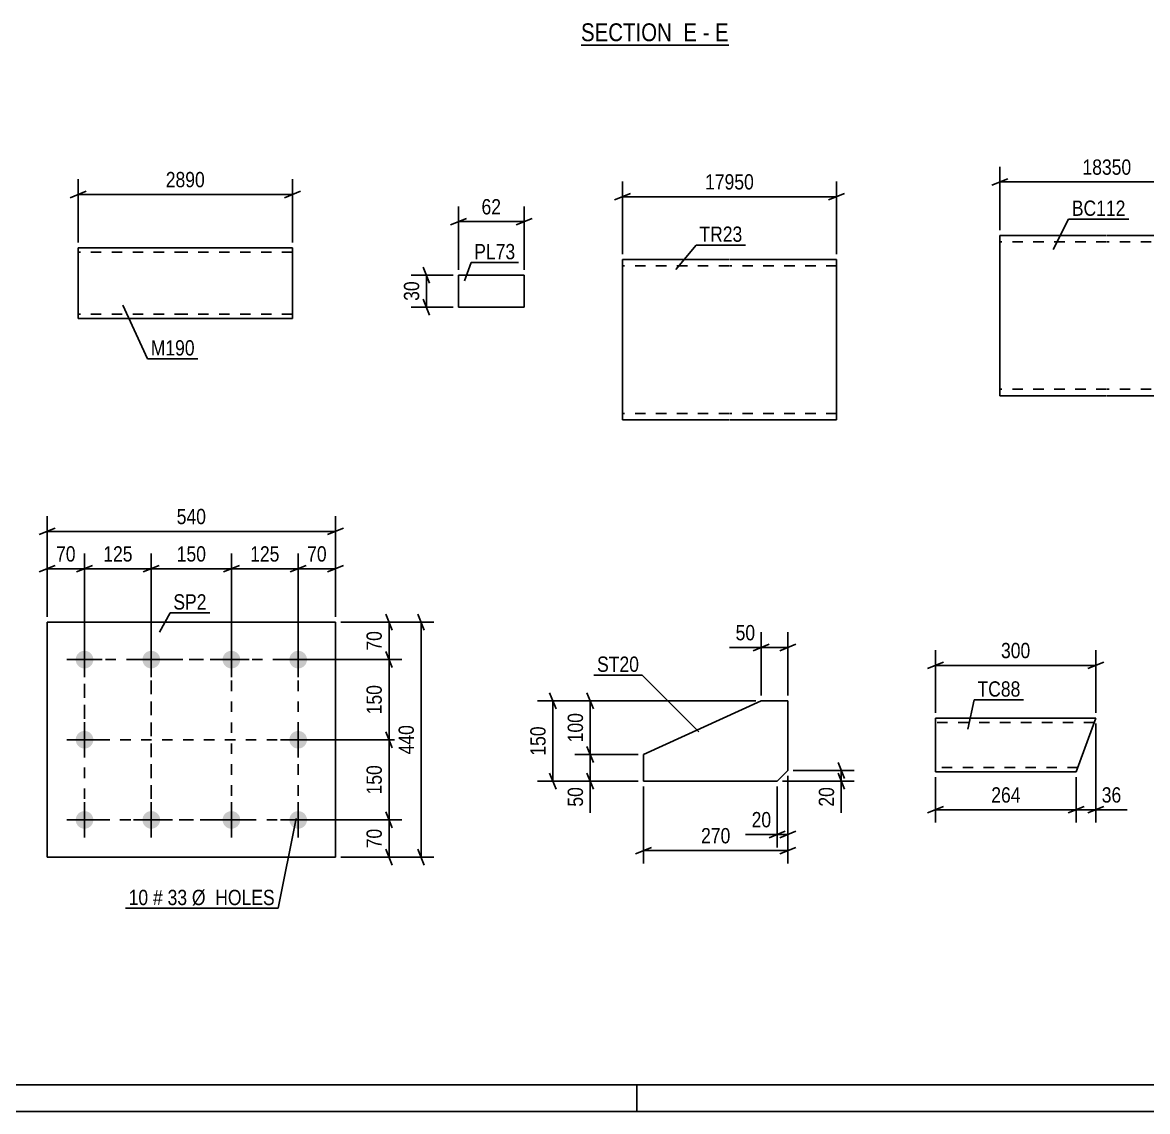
# Model space of a CAD drawing. Header units: millimetres. Extents: x 0 to 1189, y 0 to 841.
# Drawn here: x 234 to 444.6, y 0 to 203.8 of the extents above; entities that cross this region are included whole.
import ezdxf

# ---------------------------------------------------------------- set-up
doc = ezdxf.new("R2010")
doc.units = ezdxf.units.MM
doc.linetypes.add('DXK_LINE_DOT2', pattern=[3.9198, 1.9599, -1.9599])
doc.styles.add('Arial Narrow', font='ARIALN.TTF', dxfattribs={"height": 0.2})

# ---------------------------------------------------------------- blocks, each defined once
blk = doc.blocks.new('Unknown-405118385-1163')
at = {"color": 5, "linetype": 'Continuous'}
for p, q in [((5, 5), (1184, 5)), ((349, 0), (349, 5)), ((0, 0), (1189, 0))]:
    blk.add_line(p, q, dxfattribs=at)
blk = doc.blocks.new('Unknown-405118385-21 - 5366')
at = {"color": 6, "linetype": 'Continuous'}
blk.add_line((338.55, 199.58), (366.2, 199.58), dxfattribs=at)
at = {"color": 0, "linetype": 'Continuous'}
blk.add_wipeout([(356.66, 200.33), (356.66, 203.83), (338.55, 203.83), (338.55, 200.33)], dxfattribs=at)
at = {"color": 7, "linetype": 'Continuous', "style": 'Arial Narrow'}
blk.add_text('SECTION ', height=3.34, dxfattribs=at).set_placement((338.55, 200.33))
at = {"color": 0, "linetype": 'Continuous'}
blk.add_wipeout([(360.27, 200.33), (360.27, 203.83), (357.71, 203.83), (357.71, 200.33)], dxfattribs=at)
at = {"color": 7, "linetype": 'Continuous', "style": 'Arial Narrow'}
blk.add_text('E', height=3.34, dxfattribs=at).set_placement((357.71, 200.33))
at = {"color": 0, "linetype": 'Continuous'}
blk.add_wipeout([(362.59, 200.33), (362.59, 203.83), (361.32, 203.83), (361.32, 200.33)], dxfattribs=at)
at = {"color": 7, "linetype": 'Continuous', "style": 'Arial Narrow'}
blk.add_text('-', height=3.34, dxfattribs=at).set_placement((361.32, 200.33))
at = {"color": 0, "linetype": 'Continuous'}
blk.add_wipeout([(366.2, 200.33), (366.2, 203.83), (363.64, 203.83), (363.64, 200.33)], dxfattribs=at)
at = {"color": 7, "linetype": 'Continuous', "style": 'Arial Narrow'}
blk.add_text('E', height=3.34, dxfattribs=at).set_placement((363.64, 200.33))
blk = doc.blocks.new('Part-405118385-40169 - 40168')
at = {"color": 2, "linetype": 'Continuous'}
for p, q in [((404.91, 72), (404.91, 73.6)), ((434.91, 73.6), (404.91, 73.6)), ((404.91, 65.2), (404.91, 72)), ((431.27, 63.6), (434.91, 73.6)), ((404.91, 63.6), (404.91, 65.2)), ((431.27, 63.6), (404.91, 63.6))]:
    blk.add_line(p, q, dxfattribs=at)
at = {"color": 7, "linetype": 'DXK_LINE_DOT2'}
for p, q in [((404.91, 73.6), (404.91, 73.13)), ((434.62, 72.8), (404.91, 72.8)), ((404.91, 65.2), (404.91, 63.72)), ((431.56, 64.4), (404.91, 64.4))]:
    blk.add_line(p, q, dxfattribs=at)
blk = doc.blocks.new('Part-405118385-37431 - 37430')
at = {"color": 2, "linetype": 'Continuous'}
for p, q in [((264.43, 161.64), (244.43, 161.64)), ((244.43, 150.04), (244.43, 161.64)), ((284.53, 161.64), (264.53, 161.64)), ((284.53, 161.64), (284.53, 148.44)), ((244.43, 150.04), (244.43, 148.44)), ((264.43, 148.44), (244.43, 148.44)), ((284.53, 148.44), (264.53, 148.44))]:
    blk.add_line(p, q, dxfattribs=at)
at = {"color": 7, "linetype": 'DXK_LINE_DOT2'}
for p, q in [((264.43, 160.84), (244.43, 160.84)), ((284.53, 160.84), (264.53, 160.84)), ((244.43, 148.56), (244.43, 150.04)), ((244.43, 149.24), (244.43, 149.3)), ((264.43, 149.24), (244.43, 149.24)), ((284.53, 149.24), (264.53, 149.24)), ((284.53, 149.24), (284.53, 149.3))]:
    blk.add_line(p, q, dxfattribs=at)
blk = doc.blocks.new('Part-405118385-37452 - 37451')
at = {"color": 2, "linetype": 'Continuous'}
for p, q in [((238.61, 47.58), (238.61, 91.58)), ((238.61, 91.58), (292.61, 91.58)), ((292.61, 91.58), (292.61, 47.58)), ((292.61, 47.58), (238.61, 47.58))]:
    blk.add_line(p, q, dxfattribs=at)
blk = doc.blocks.new('Bolt-405118385-37453 - 37451')
at = {"linetype": 'Continuous'}
for points in [[(245.61, 86.23, -1), (245.61, 82.93, -1)], [(258.11, 86.23, -1), (258.11, 82.93, -1)], [(273.11, 86.23, -1), (273.11, 82.93, -1)], [(285.61, 86.23, -1), (285.61, 82.93, -1)], [(245.61, 71.23, -1), (245.61, 67.93, -1)], [(285.61, 71.23, -1), (285.61, 67.93, -1)], [(245.61, 56.23, -1), (245.61, 52.93, -1)], [(258.11, 56.23, -1), (258.11, 52.93, -1)], [(273.11, 56.23, -1), (273.11, 52.93, -1)], [(285.61, 56.23, -1), (285.61, 52.93, -1)]]:
    blk.add_hatch(color=1, dxfattribs=at).paths.add_polyline_path(points)
at = {"color": 1, "linetype": 'Continuous'}
for p, q in [((245.61, 87.88), (245.61, 81.28)), ((258.11, 87.88), (258.11, 81.28)), ((273.11, 87.88), (273.11, 81.28)), ((285.61, 87.88), (285.61, 81.28)), ((242.31, 84.58), (248.91, 84.58)), ((254.81, 84.58), (261.41, 84.58)), ((269.81, 84.58), (276.41, 84.58)), ((282.31, 84.58), (288.91, 84.58)), ((245.61, 72.88), (245.61, 66.28)), ((285.61, 72.88), (285.61, 66.28)), ((242.31, 69.58), (248.91, 69.58)), ((282.31, 69.58), (288.91, 69.58)), ((245.61, 57.88), (245.61, 51.28)), ((258.11, 57.88), (258.11, 51.28)), ((273.11, 57.88), (273.11, 51.28)), ((285.61, 57.88), (285.61, 51.28)), ((242.31, 54.58), (248.91, 54.58)), ((254.81, 54.58), (261.41, 54.58)), ((269.81, 54.58), (276.41, 54.58)), ((282.31, 54.58), (288.91, 54.58))]:
    blk.add_line(p, q, dxfattribs=at)
blk = doc.blocks.new('Part-405118385-37571 - 37570')
at = {"color": 2, "linetype": 'Continuous'}
for p, q in [((372.27, 76.84), (350.27, 66.84)), ((377.27, 76.84), (372.27, 76.84)), ((377.27, 63.84), (377.27, 76.84)), ((350.27, 66.84), (350.27, 61.84)), ((375.27, 61.84), (377.27, 63.84)), ((350.27, 61.84), (375.27, 61.84))]:
    blk.add_line(p, q, dxfattribs=at)
blk = doc.blocks.new('Part-405118385-37583 - 37582')
at = {"color": 2, "linetype": 'Continuous'}
for p, q in [((315.6, 150.56), (315.6, 156.56)), ((315.6, 156.56), (327.91, 156.56)), ((327.91, 156.56), (327.91, 150.56)), ((327.91, 150.56), (315.6, 150.56))]:
    blk.add_line(p, q, dxfattribs=at)
blk = doc.blocks.new('Part-405118385-37625 - 37624')
at = {"color": 2, "linetype": 'Continuous'}
for p, q in [((436.94, 163.98), (416.94, 163.98)), ((416.94, 136.38), (416.94, 163.98)), ((457.04, 163.98), (437.04, 163.98)), ((457.04, 163.98), (457.04, 133.98)), ((416.94, 136.38), (416.94, 133.98)), ((436.94, 133.98), (416.94, 133.98)), ((457.04, 133.98), (437.04, 133.98))]:
    blk.add_line(p, q, dxfattribs=at)
at = {"color": 7, "linetype": 'DXK_LINE_DOT2'}
for p, q in [((436.94, 162.78), (416.94, 162.78)), ((457.04, 162.78), (437.04, 162.78)), ((416.94, 134.16), (416.94, 136.38)), ((416.94, 135.18), (416.94, 135.27)), ((436.94, 135.18), (416.94, 135.18)), ((457.04, 135.18), (437.04, 135.18)), ((457.04, 135.18), (457.04, 135.27))]:
    blk.add_line(p, q, dxfattribs=at)
blk = doc.blocks.new('Part-405118385-37634 - 37633')
at = {"color": 2, "linetype": 'Continuous'}
for p, q in [((366.3, 159.47), (346.3, 159.47)), ((346.3, 131.87), (346.3, 159.47)), ((386.4, 159.47), (366.4, 159.47)), ((386.4, 159.47), (386.4, 129.47)), ((346.3, 131.87), (346.3, 129.47)), ((366.3, 129.47), (346.3, 129.47)), ((386.4, 129.47), (366.4, 129.47))]:
    blk.add_line(p, q, dxfattribs=at)
at = {"color": 7, "linetype": 'DXK_LINE_DOT2'}
for p, q in [((366.3, 158.27), (346.3, 158.27)), ((386.4, 158.27), (366.4, 158.27)), ((346.3, 129.66), (346.3, 131.87)), ((346.3, 130.67), (346.3, 130.76)), ((366.3, 130.67), (346.3, 130.67)), ((386.4, 130.67), (366.4, 130.67)), ((386.4, 130.67), (386.4, 130.76))]:
    blk.add_line(p, q, dxfattribs=at)
blk = doc.blocks.new('Rectangle-405118385-40089 - 37451')
at = {"color": 1, "linetype": 'DXK_LINE_DOT2'}
blk.add_lwpolyline([(245.61, 84.58), (285.61, 84.58), (285.61, 54.58), (245.61, 54.58), (245.61, 84.58)], close=True, dxfattribs=at)
blk = doc.blocks.new('Rectangle-405118385-40099 - 37451')
at = {"color": 1, "linetype": 'DXK_LINE_DOT2'}
blk.add_lwpolyline([(245.61, 84.58), (258.11, 84.58), (258.11, 54.58), (245.61, 54.58), (245.61, 84.58)], close=True, dxfattribs=at)
blk = doc.blocks.new('Rectangle-405118385-40109 - 37451')
at = {"color": 1, "linetype": 'DXK_LINE_DOT2'}
blk.add_lwpolyline([(258.11, 84.58), (273.11, 84.58), (273.11, 54.58), (258.11, 54.58), (258.11, 84.58)], close=True, dxfattribs=at)
blk = doc.blocks.new('Rectangle-405118385-40119 - 37451')
at = {"color": 1, "linetype": 'DXK_LINE_DOT2'}
blk.add_lwpolyline([(245.61, 84.58), (285.61, 84.58), (285.61, 69.58), (245.61, 69.58), (245.61, 84.58)], close=True, dxfattribs=at)
blk = doc.blocks.new('StraightDimension-405118385-40240 - 40168')
at = {"color": 7, "linetype": 'Continuous'}
for p, q in [((404.91, 74.6), (404.91, 86.35)), ((434.91, 74.6), (434.91, 86.35)), ((406.41, 84.1), (403.41, 82.9)), ((404.91, 83.5), (434.91, 83.5)), ((433.41, 82.9), (436.41, 84.1))]:
    blk.add_line(p, q, dxfattribs=at)
at = {"color": 0}
blk.add_wipeout([(423.25, 84.25), (423.25, 88.45), (416.57, 88.45), (416.57, 84.25)], dxfattribs=at)
at = {"color": 3, "style": 'Arial Narrow'}
blk.add_text('300', height=2.863, dxfattribs=at).set_placement((417.17, 84.85))
blk = doc.blocks.new('StraightDimension-405118385-40251 - 40168')
at = {"color": 7, "linetype": 'Continuous'}
for p, q in [((434.91, 72.6), (434.91, 54.07)), ((431.27, 62.6), (431.27, 54.07)), ((429.77, 55.87), (432.77, 57.07)), ((436.41, 57.07), (433.41, 55.87)), ((431.27, 56.47), (434.91, 56.47))]:
    blk.add_line(p, q, dxfattribs=at)
at = {"color": 0}
blk.add_wipeout([(440.29, 57.22), (440.29, 61.42), (435.43, 61.42), (435.43, 57.22)], dxfattribs=at)
at = {"color": 7, "linetype": 'Continuous'}
blk.add_line((434.91, 56.47), (440.81, 56.47), dxfattribs=at)
blk.add_line((434.91, 56.47), (440.81, 56.47), dxfattribs=at)
at = {"color": 3, "style": 'Arial Narrow'}
blk.add_text('36', height=2.863, dxfattribs=at).set_placement((436.03, 57.82))
blk = doc.blocks.new('StraightDimension-405118385-40252 - 40168')
at = {"color": 7, "linetype": 'Continuous'}
for p, q in [((404.91, 62.6), (404.91, 54.07)), ((431.27, 62.6), (431.27, 54.07)), ((406.41, 57.07), (403.41, 55.87)), ((429.77, 55.87), (432.77, 57.07)), ((404.91, 56.47), (431.27, 56.47))]:
    blk.add_line(p, q, dxfattribs=at)
at = {"color": 0}
blk.add_wipeout([(421.43, 57.22), (421.43, 61.42), (414.75, 61.42), (414.75, 57.22)], dxfattribs=at)
at = {"color": 3, "style": 'Arial Narrow'}
blk.add_text('264', height=2.863, dxfattribs=at).set_placement((415.35, 57.82))
blk = doc.blocks.new('StraightDimension-405118385-37781 - 37430')
at = {"color": 7, "linetype": 'Continuous'}
for p, q in [((244.43, 162.64), (244.43, 174.49)), ((284.53, 162.64), (284.53, 174.49)), ((245.93, 172.24), (242.93, 171.04)), ((244.43, 171.64), (284.53, 171.64)), ((283.03, 171.04), (286.03, 172.24))]:
    blk.add_line(p, q, dxfattribs=at)
at = {"color": 0}
blk.add_wipeout([(268.74, 172.39), (268.74, 176.59), (260.22, 176.59), (260.22, 172.39)], dxfattribs=at)
at = {"color": 3, "style": 'Arial Narrow'}
blk.add_text('2890', height=2.863, dxfattribs=at).set_placement((260.82, 172.99))
blk = doc.blocks.new('StraightDimension-405118385-37825 - 37451')
at = {"color": 7, "linetype": 'Continuous'}
for p, q in [((238.61, 92.58), (238.61, 111.43)), ((292.61, 92.58), (292.61, 111.43)), ((240.11, 109.18), (237.11, 107.98)), ((238.61, 108.58), (292.61, 108.58)), ((291.11, 107.98), (294.11, 109.18))]:
    blk.add_line(p, q, dxfattribs=at)
at = {"color": 0}
blk.add_wipeout([(268.95, 109.33), (268.95, 113.53), (262.27, 113.53), (262.27, 109.33)], dxfattribs=at)
at = {"color": 3, "style": 'Arial Narrow'}
blk.add_text('540', height=2.863, dxfattribs=at).set_placement((262.87, 109.93))
blk = doc.blocks.new('StraightDimension-405118385-37785 - 37451')
at = {"color": 7, "linetype": 'Continuous'}
for p, q in [((302.01, 93.08), (303.21, 90.08)), ((293.61, 91.58), (305.01, 91.58)), ((302.61, 84.58), (302.61, 91.58)), ((286.61, 84.58), (305.01, 84.58)), ((303.21, 83.08), (302.01, 86.08))]:
    blk.add_line(p, q, dxfattribs=at)
at = {"color": 0}
blk.add_wipeout([(301.86, 90.51), (297.66, 90.51), (297.66, 85.66), (301.86, 85.66)], dxfattribs=at)
at = {"color": 3, "style": 'Arial Narrow'}
blk.add_text('70', height=2.863, rotation=90.0002, dxfattribs=at).set_placement((301.26, 86.26))
blk = doc.blocks.new('StraightDimension-405118385-37786 - 37451')
at = {"color": 7, "linetype": 'Continuous'}
for p, q in [((286.61, 84.58), (305.01, 84.58)), ((303.21, 83.08), (302.01, 86.08)), ((302.61, 69.58), (302.61, 84.58)), ((286.61, 69.58), (305.01, 69.58)), ((302.01, 71.08), (303.21, 68.08))]:
    blk.add_line(p, q, dxfattribs=at)
at = {"color": 0}
blk.add_wipeout([(301.86, 80.43), (297.66, 80.43), (297.66, 73.74), (301.86, 73.74)], dxfattribs=at)
at = {"color": 3, "style": 'Arial Narrow'}
blk.add_text('150', height=2.863, rotation=90.0002, dxfattribs=at).set_placement((301.26, 74.34))
blk = doc.blocks.new('StraightDimension-405118385-37787 - 37451')
at = {"color": 7, "linetype": 'Continuous'}
for p, q in [((286.61, 69.58), (305.01, 69.58)), ((303.21, 68.08), (302.01, 71.08)), ((302.61, 54.58), (302.61, 69.58)), ((302.01, 56.08), (303.21, 53.08)), ((286.61, 54.58), (305.01, 54.58))]:
    blk.add_line(p, q, dxfattribs=at)
at = {"color": 0}
blk.add_wipeout([(301.86, 65.43), (297.66, 65.43), (297.66, 58.74), (301.86, 58.74)], dxfattribs=at)
at = {"color": 3, "style": 'Arial Narrow'}
blk.add_text('150', height=2.863, rotation=90.0002, dxfattribs=at).set_placement((301.26, 59.34))
blk = doc.blocks.new('StraightDimension-405118385-37788 - 37451')
at = {"color": 7, "linetype": 'Continuous'}
for p, q in [((302.01, 56.08), (303.21, 53.08)), ((286.61, 54.58), (305.01, 54.58)), ((302.61, 47.58), (302.61, 54.58)), ((303.21, 46.08), (302.01, 49.08)), ((293.61, 47.58), (305.01, 47.58))]:
    blk.add_line(p, q, dxfattribs=at)
at = {"color": 0}
blk.add_wipeout([(301.86, 53.51), (297.66, 53.51), (297.66, 48.66), (301.86, 48.66)], dxfattribs=at)
at = {"color": 3, "style": 'Arial Narrow'}
blk.add_text('70', height=2.863, rotation=90.0002, dxfattribs=at).set_placement((301.26, 49.26))
blk = doc.blocks.new('StraightDimension-405118385-37801 - 37451')
at = {"color": 7, "linetype": 'Continuous'}
for p, q in [((309.21, 90.08), (308.01, 93.08)), ((293.61, 91.58), (311.01, 91.58)), ((308.61, 47.58), (308.61, 91.58)), ((308.01, 49.08), (309.21, 46.08)), ((293.61, 47.58), (311.01, 47.58))]:
    blk.add_line(p, q, dxfattribs=at)
at = {"color": 0}
blk.add_wipeout([(307.86, 72.93), (303.66, 72.93), (303.66, 66.24), (307.86, 66.24)], dxfattribs=at)
at = {"color": 3, "style": 'Arial Narrow'}
blk.add_text('440', height=2.863, rotation=90.0002, dxfattribs=at).set_placement((307.26, 66.84))
blk = doc.blocks.new('StraightDimension-405118385-37805 - 37451')
at = {"color": 7, "linetype": 'Continuous'}
for p, q in [((285.61, 85.58), (285.61, 104.43)), ((292.61, 92.58), (292.61, 104.43)), ((284.11, 100.98), (287.11, 102.18)), ((285.61, 101.58), (292.61, 101.58)), ((294.11, 102.18), (291.11, 100.98))]:
    blk.add_line(p, q, dxfattribs=at)
at = {"color": 0}
blk.add_wipeout([(291.54, 102.33), (291.54, 106.53), (286.68, 106.53), (286.68, 102.33)], dxfattribs=at)
at = {"color": 3, "style": 'Arial Narrow'}
blk.add_text('70', height=2.863, dxfattribs=at).set_placement((287.28, 102.93))
blk = doc.blocks.new('StraightDimension-405118385-37806 - 37451')
at = {"color": 7, "linetype": 'Continuous'}
for p, q in [((273.11, 85.58), (273.11, 104.43)), ((285.61, 85.58), (285.61, 104.43)), ((271.61, 100.98), (274.61, 102.18)), ((273.11, 101.58), (285.61, 101.58)), ((287.11, 102.18), (284.11, 100.98))]:
    blk.add_line(p, q, dxfattribs=at)
at = {"color": 0}
blk.add_wipeout([(282.7, 102.33), (282.7, 106.53), (276.02, 106.53), (276.02, 102.33)], dxfattribs=at)
at = {"color": 3, "style": 'Arial Narrow'}
blk.add_text('125', height=2.863, dxfattribs=at).set_placement((276.62, 102.93))
blk = doc.blocks.new('StraightDimension-405118385-37807 - 37451')
at = {"color": 7, "linetype": 'Continuous'}
for p, q in [((258.11, 85.58), (258.11, 104.43)), ((273.11, 85.58), (273.11, 104.43)), ((259.61, 102.18), (256.61, 100.98)), ((258.11, 101.58), (273.11, 101.58)), ((271.61, 100.98), (274.61, 102.18))]:
    blk.add_line(p, q, dxfattribs=at)
at = {"color": 0}
blk.add_wipeout([(268.95, 102.33), (268.95, 106.53), (262.27, 106.53), (262.27, 102.33)], dxfattribs=at)
at = {"color": 3, "style": 'Arial Narrow'}
blk.add_text('150', height=2.863, dxfattribs=at).set_placement((262.87, 102.93))
blk = doc.blocks.new('StraightDimension-405118385-37808 - 37451')
at = {"color": 7, "linetype": 'Continuous'}
for p, q in [((245.61, 85.58), (245.61, 104.43)), ((258.11, 85.58), (258.11, 104.43)), ((244.11, 100.98), (247.11, 102.18)), ((245.61, 101.58), (258.11, 101.58)), ((259.61, 102.18), (256.61, 100.98))]:
    blk.add_line(p, q, dxfattribs=at)
at = {"color": 0}
blk.add_wipeout([(255.2, 102.33), (255.2, 106.53), (248.52, 106.53), (248.52, 102.33)], dxfattribs=at)
at = {"color": 3, "style": 'Arial Narrow'}
blk.add_text('125', height=2.863, dxfattribs=at).set_placement((249.12, 102.93))
blk = doc.blocks.new('StraightDimension-405118385-37809 - 37451')
at = {"color": 7, "linetype": 'Continuous'}
for p, q in [((238.61, 92.58), (238.61, 104.43)), ((245.61, 85.58), (245.61, 104.43)), ((237.11, 100.98), (240.11, 102.18)), ((238.61, 101.58), (245.61, 101.58)), ((247.11, 102.18), (244.11, 100.98))]:
    blk.add_line(p, q, dxfattribs=at)
at = {"color": 0}
blk.add_wipeout([(244.54, 102.33), (244.54, 106.53), (239.68, 106.53), (239.68, 102.33)], dxfattribs=at)
at = {"color": 3, "style": 'Arial Narrow'}
blk.add_text('70', height=2.863, dxfattribs=at).set_placement((240.28, 102.93))
blk = doc.blocks.new('StraightDimension-405118385-38016 - 37570')
at = {"color": 7, "linetype": 'Continuous'}
for p, q in [((339.67, 68.34), (340.87, 65.34)), ((349.27, 66.84), (337.42, 66.84)), ((340.27, 61.84), (340.27, 66.84)), ((340.87, 60.34), (339.67, 63.34)), ((349.27, 61.84), (337.42, 61.84))]:
    blk.add_line(p, q, dxfattribs=at)
at = {"color": 0}
blk.add_wipeout([(339.52, 61.31), (335.32, 61.31), (335.32, 56.46), (339.52, 56.46)], dxfattribs=at)
at = {"color": 7, "linetype": 'Continuous'}
blk.add_line((340.27, 61.84), (340.27, 55.93), dxfattribs=at)
blk.add_line((340.27, 61.84), (340.27, 55.93), dxfattribs=at)
at = {"color": 3, "style": 'Arial Narrow'}
blk.add_text('50', height=2.863, rotation=90.0002, dxfattribs=at).set_placement((338.92, 57.06))
blk = doc.blocks.new('StraightDimension-405118385-38011 - 37570')
at = {"color": 7, "linetype": 'Continuous'}
for p, q in [((386.67, 65.34), (387.87, 62.34)), ((378.27, 63.84), (389.67, 63.84)), ((387.87, 60.34), (386.67, 63.34)), ((387.27, 61.84), (387.27, 63.84)), ((376.27, 61.84), (389.67, 61.84))]:
    blk.add_line(p, q, dxfattribs=at)
at = {"color": 0}
blk.add_wipeout([(386.52, 61.31), (382.32, 61.31), (382.32, 56.46), (386.52, 56.46)], dxfattribs=at)
at = {"color": 7, "linetype": 'Continuous'}
blk.add_line((387.27, 61.84), (387.27, 55.93), dxfattribs=at)
blk.add_line((387.27, 61.84), (387.27, 55.93), dxfattribs=at)
at = {"color": 3, "style": 'Arial Narrow'}
blk.add_text('20', height=2.863, rotation=90.0002, dxfattribs=at).set_placement((385.92, 57.06))
blk = doc.blocks.new('StraightDimension-405118385-38003 - 37570')
at = {"color": 7, "linetype": 'Continuous'}
for p, q in [((377.27, 62.84), (377.27, 49.44)), ((375.27, 60.84), (375.27, 49.44)), ((373.77, 51.24), (376.77, 52.44)), ((375.27, 51.84), (377.27, 51.84)), ((378.77, 52.44), (375.77, 51.24))]:
    blk.add_line(p, q, dxfattribs=at)
at = {"color": 0}
blk.add_wipeout([(374.74, 52.59), (374.74, 56.79), (369.89, 56.79), (369.89, 52.59)], dxfattribs=at)
at = {"color": 7, "linetype": 'Continuous'}
blk.add_line((375.27, 51.84), (369.36, 51.84), dxfattribs=at)
blk.add_line((375.27, 51.84), (369.36, 51.84), dxfattribs=at)
at = {"color": 3, "style": 'Arial Narrow'}
blk.add_text('20', height=2.863, dxfattribs=at).set_placement((370.49, 53.19))
blk = doc.blocks.new('StraightDimension-405118385-38015 - 37570')
at = {"color": 7, "linetype": 'Continuous'}
for p, q in [((339.67, 78.34), (340.87, 75.34)), ((371.27, 76.84), (337.42, 76.84)), ((340.27, 66.84), (340.27, 76.84)), ((340.87, 65.34), (339.67, 68.34)), ((349.27, 66.84), (337.42, 66.84))]:
    blk.add_line(p, q, dxfattribs=at)
at = {"color": 0}
blk.add_wipeout([(339.52, 75.18), (335.32, 75.18), (335.32, 68.5), (339.52, 68.5)], dxfattribs=at)
at = {"color": 3, "style": 'Arial Narrow'}
blk.add_text('100', height=2.863, rotation=90.0002, dxfattribs=at).set_placement((338.92, 69.1))
blk = doc.blocks.new('StraightDimension-405118385-38007 - 37570')
at = {"color": 7, "linetype": 'Continuous'}
for p, q in [((372.27, 77.84), (372.27, 89.69)), ((377.27, 77.84), (377.27, 89.69)), ((370.77, 86.24), (373.77, 87.44)), ((372.27, 86.84), (377.27, 86.84)), ((378.77, 87.44), (375.77, 86.24))]:
    blk.add_line(p, q, dxfattribs=at)
at = {"color": 0}
blk.add_wipeout([(371.74, 87.59), (371.74, 91.79), (366.89, 91.79), (366.89, 87.59)], dxfattribs=at)
at = {"color": 7, "linetype": 'Continuous'}
blk.add_line((372.27, 86.84), (366.36, 86.84), dxfattribs=at)
blk.add_line((372.27, 86.84), (366.36, 86.84), dxfattribs=at)
at = {"color": 3, "style": 'Arial Narrow'}
blk.add_text('50', height=2.863, dxfattribs=at).set_placement((367.49, 88.19))
blk = doc.blocks.new('StraightDimension-405118385-38021 - 37570')
at = {"color": 7, "linetype": 'Continuous'}
for p, q in [((377.27, 62.84), (377.27, 46.44)), ((350.27, 60.84), (350.27, 46.44)), ((351.77, 49.44), (348.77, 48.24)), ((350.27, 48.84), (377.27, 48.84)), ((375.77, 48.24), (378.77, 49.44))]:
    blk.add_line(p, q, dxfattribs=at)
at = {"color": 0}
blk.add_wipeout([(367.11, 49.59), (367.11, 53.79), (360.43, 53.79), (360.43, 49.59)], dxfattribs=at)
at = {"color": 3, "style": 'Arial Narrow'}
blk.add_text('270', height=2.863, dxfattribs=at).set_placement((361.03, 50.19))
blk = doc.blocks.new('StraightDimension-405118385-38025 - 37570')
at = {"color": 7, "linetype": 'Continuous'}
for p, q in [((333.87, 75.34), (332.67, 78.34)), ((371.27, 76.84), (330.42, 76.84)), ((333.27, 61.84), (333.27, 76.84)), ((332.67, 63.34), (333.87, 60.34)), ((349.27, 61.84), (330.42, 61.84))]:
    blk.add_line(p, q, dxfattribs=at)
at = {"color": 0}
blk.add_wipeout([(332.52, 72.68), (328.32, 72.68), (328.32, 66), (332.52, 66)], dxfattribs=at)
at = {"color": 3, "style": 'Arial Narrow'}
blk.add_text('150', height=2.863, rotation=90.0002, dxfattribs=at).set_placement((331.92, 66.6))
blk = doc.blocks.new('StraightDimension-405118385-38029 - 37582')
at = {"color": 7, "linetype": 'Continuous'}
for p, q in [((309.01, 158.06), (310.21, 155.06)), ((314.6, 156.56), (306.76, 156.56)), ((309.61, 150.56), (309.61, 156.56)), ((310.21, 149.06), (309.01, 152.06)), ((314.6, 150.56), (306.76, 150.56))]:
    blk.add_line(p, q, dxfattribs=at)
at = {"color": 0}
blk.add_wipeout([(308.86, 155.99), (304.66, 155.99), (304.66, 151.13), (308.86, 151.13)], dxfattribs=at)
at = {"color": 3, "style": 'Arial Narrow'}
blk.add_text('30', height=2.863, rotation=90.0002, dxfattribs=at).set_placement((308.26, 151.73))
blk = doc.blocks.new('StraightDimension-405118385-38033 - 37582')
at = {"color": 7, "linetype": 'Continuous'}
for p, q in [((315.6, 157.56), (315.6, 169.41)), ((327.91, 157.56), (327.91, 169.41)), ((314.1, 165.96), (317.1, 167.16)), ((315.6, 166.56), (327.91, 166.56)), ((329.41, 167.16), (326.41, 165.96))]:
    blk.add_line(p, q, dxfattribs=at)
at = {"color": 0}
blk.add_wipeout([(324.19, 167.31), (324.19, 171.51), (319.33, 171.51), (319.33, 167.31)], dxfattribs=at)
at = {"color": 3, "style": 'Arial Narrow'}
blk.add_text('62', height=2.863, dxfattribs=at).set_placement((319.93, 167.91))
blk = doc.blocks.new('StraightDimension-405118385-38067 - 37624')
at = {"color": 7, "linetype": 'Continuous'}
for p, q in [((416.94, 164.98), (416.94, 176.83)), ((457.04, 164.98), (457.04, 176.83)), ((418.44, 174.58), (415.44, 173.38)), ((416.94, 173.98), (457.04, 173.98)), ((455.54, 173.38), (458.54, 174.58))]:
    blk.add_line(p, q, dxfattribs=at)
at = {"color": 0}
blk.add_wipeout([(442.16, 174.73), (442.16, 178.93), (431.82, 178.93), (431.82, 174.73)], dxfattribs=at)
at = {"color": 3, "style": 'Arial Narrow'}
blk.add_text('18350', height=2.863, dxfattribs=at).set_placement((432.42, 175.33))
blk = doc.blocks.new('StraightDimension-405118385-38071 - 37633')
at = {"color": 7, "linetype": 'Continuous'}
for p, q in [((346.3, 160.47), (346.3, 174.07)), ((386.4, 160.47), (386.4, 174.07)), ((347.8, 171.82), (344.8, 170.62)), ((346.3, 171.22), (386.4, 171.22)), ((384.9, 170.62), (387.9, 171.82))]:
    blk.add_line(p, q, dxfattribs=at)
at = {"color": 0}
blk.add_wipeout([(371.52, 171.97), (371.52, 176.17), (361.18, 176.17), (361.18, 171.97)], dxfattribs=at)
at = {"color": 3, "style": 'Arial Narrow'}
blk.add_text('17950', height=2.863, dxfattribs=at).set_placement((361.78, 172.57))
blk = doc.blocks.new('Mark-405118385-40229 - 40168')
at = {"color": 0}
blk.add_wipeout([(420.81, 77.65), (420.81, 80.65), (412.77, 80.65), (412.77, 77.65)], dxfattribs=at)
blk.add_wipeout([(420.81, 77.65), (420.81, 80.65), (412.77, 80.65), (412.77, 77.65)], dxfattribs=at)
at = {"color": 30, "linetype": 'Continuous'}
for p, q in [((410.94, 71.57), (412.17, 77.05)), ((412.17, 77.05), (421.41, 77.05))]:
    blk.add_line(p, q, dxfattribs=at)
at = {"color": 3, "style": 'Arial Narrow'}
blk.add_text('TC88', height=2.863, dxfattribs=at).set_placement((412.77, 77.65))
blk = doc.blocks.new('Mark-405118385-38086 - 37430')
at = {"color": 0}
blk.add_wipeout([(266.23, 141.5), (266.23, 144.5), (258.01, 144.5), (258.01, 141.5)], dxfattribs=at)
blk.add_wipeout([(266.23, 141.5), (266.23, 144.5), (258.01, 144.5), (258.01, 141.5)], dxfattribs=at)
at = {"color": 30, "linetype": 'Continuous'}
for p, q in [((252.8, 150.94), (257.41, 140.9)), ((257.41, 140.9), (266.83, 140.9))]:
    blk.add_line(p, q, dxfattribs=at)
at = {"color": 3, "style": 'Arial Narrow'}
blk.add_text('M190', height=2.863, dxfattribs=at).set_placement((258.01, 141.5))
blk = doc.blocks.new('Mark-405118385-38092 - 37451')
at = {"color": 0}
blk.add_wipeout([(257.53, 38.63), (257.53, 41.63), (253.87, 41.63), (253.87, 38.63)], dxfattribs=at)
blk.add_wipeout([(257.53, 38.63), (257.53, 41.63), (253.87, 41.63), (253.87, 38.63)], dxfattribs=at)
blk.add_wipeout([(260.26, 38.63), (260.26, 41.63), (258.43, 41.63), (258.43, 38.63)], dxfattribs=at)
blk.add_wipeout([(260.26, 38.63), (260.26, 41.63), (258.43, 41.63), (258.43, 38.63)], dxfattribs=at)
at = {"color": 3, "style": 'Arial Narrow'}
blk.add_text('10', height=2.863, dxfattribs=at).set_placement((253.87, 38.63))
at = {"color": 0}
blk.add_wipeout([(264.81, 38.63), (264.81, 41.63), (261.16, 41.63), (261.16, 38.63)], dxfattribs=at)
blk.add_wipeout([(264.81, 38.63), (264.81, 41.63), (261.16, 41.63), (261.16, 38.63)], dxfattribs=at)
at = {"color": 3, "style": 'Arial Narrow'}
blk.add_text('#', height=2.86, dxfattribs=at).set_placement((258.43, 38.63))
at = {"color": 0}
blk.add_wipeout([(281.24, 38.63), (281.24, 41.63), (265.71, 41.63), (265.71, 38.63)], dxfattribs=at)
blk.add_wipeout([(281.24, 38.63), (281.24, 41.63), (265.71, 41.63), (265.71, 38.63)], dxfattribs=at)
at = {"color": 7, "linetype": 'Continuous'}
for p in [(285.2, 54.82), (253.27, 38.03)]:
    blk.add_line(p, (281.84, 38.03), dxfattribs=at)
at = {"color": 3, "style": 'Arial Narrow'}
for s, p in [('33', (261.16, 38.63)), ('Ø  HOLES', (265.71, 38.63))]:
    blk.add_text(s, height=2.863, dxfattribs=at).set_placement(p)
blk = doc.blocks.new('Mark-405118385-38089 - 37451')
at = {"color": 0}
blk.add_wipeout([(268.45, 93.95), (268.45, 96.95), (262.24, 96.95), (262.24, 93.95)], dxfattribs=at)
blk.add_wipeout([(268.45, 93.95), (268.45, 96.95), (262.24, 96.95), (262.24, 93.95)], dxfattribs=at)
at = {"color": 30, "linetype": 'Continuous'}
for p, q in [((259.62, 89.74), (261.64, 93.35)), ((261.64, 93.35), (269.05, 93.35))]:
    blk.add_line(p, q, dxfattribs=at)
at = {"color": 3, "style": 'Arial Narrow'}
blk.add_text('SP2', height=2.863, dxfattribs=at).set_placement((262.24, 93.95))
blk = doc.blocks.new('Mark-405118385-38121 - 37570')
at = {"color": 0}
blk.add_wipeout([(349.41, 82.29), (349.41, 85.29), (341.56, 85.29), (341.56, 82.29)], dxfattribs=at)
blk.add_wipeout([(349.41, 82.29), (349.41, 85.29), (341.56, 85.29), (341.56, 82.29)], dxfattribs=at)
at = {"color": 30, "linetype": 'Continuous'}
for p in [(340.96, 81.69), (360.62, 71.08)]:
    blk.add_line(p, (350.01, 81.69), dxfattribs=at)
at = {"color": 3, "style": 'Arial Narrow'}
blk.add_text('ST20', height=2.863, dxfattribs=at).set_placement((341.56, 82.29))
blk = doc.blocks.new('Mark-405118385-38124 - 37582')
at = {"color": 0}
blk.add_wipeout([(326.24, 159.51), (326.24, 162.51), (318.56, 162.51), (318.56, 159.51)], dxfattribs=at)
blk.add_wipeout([(326.24, 159.51), (326.24, 162.51), (318.56, 162.51), (318.56, 159.51)], dxfattribs=at)
at = {"color": 30, "linetype": 'Continuous'}
for p, q in [((316.76, 155.48), (317.96, 158.91)), ((317.96, 158.91), (326.84, 158.91))]:
    blk.add_line(p, q, dxfattribs=at)
at = {"color": 3, "style": 'Arial Narrow'}
blk.add_text('PL73', height=2.863, dxfattribs=at).set_placement((318.56, 159.51))
blk = doc.blocks.new('Mark-405118385-38136 - 37624')
at = {"color": 0}
blk.add_wipeout([(440.47, 167.64), (440.47, 170.64), (430.43, 170.64), (430.43, 167.64)], dxfattribs=at)
blk.add_wipeout([(440.47, 167.64), (440.47, 170.64), (430.43, 170.64), (430.43, 167.64)], dxfattribs=at)
at = {"color": 30, "linetype": 'Continuous'}
for p, q in [((426.91, 161.33), (429.83, 167.04)), ((429.83, 167.04), (441.07, 167.04))]:
    blk.add_line(p, q, dxfattribs=at)
at = {"color": 3, "style": 'Arial Narrow'}
blk.add_text('BC112', height=2.863, dxfattribs=at).set_placement((430.43, 167.64))
blk = doc.blocks.new('Mark-405118385-38139 - 37633')
at = {"color": 0}
blk.add_wipeout([(368.75, 162.78), (368.75, 165.78), (360.72, 165.78), (360.72, 162.78)], dxfattribs=at)
blk.add_wipeout([(368.75, 162.78), (368.75, 165.78), (360.72, 165.78), (360.72, 162.78)], dxfattribs=at)
at = {"color": 30, "linetype": 'Continuous'}
for p, q in [((356.33, 157.6), (360.12, 162.18)), ((360.12, 162.18), (369.35, 162.18))]:
    blk.add_line(p, q, dxfattribs=at)
at = {"color": 3, "style": 'Arial Narrow'}
blk.add_text('TR23', height=2.863, dxfattribs=at).set_placement((360.72, 162.78))

msp = doc.modelspace()

# ---------------------------------------------------------------- block references
for name in ['Unknown-405118385-1163', 'Part-405118385-37625 - 37624', 'Part-405118385-37431 - 37430', 'Part-405118385-37634 - 37633', 'Part-405118385-37583 - 37582', 'Part-405118385-37452 - 37451', 'Bolt-405118385-37453 - 37451', 'Rectangle-405118385-40089 - 37451', 'Rectangle-405118385-40099 - 37451', 'Rectangle-405118385-40119 - 37451', 'Rectangle-405118385-40109 - 37451', 'Part-405118385-37571 - 37570', 'Part-405118385-40169 - 40168']:
    msp.add_blockref(name, (0, 0))

# ---------------------------------------------------------------- next in the draw order: block references
for name in ['Unknown-405118385-21 - 5366', 'StraightDimension-405118385-38067 - 37624', 'StraightDimension-405118385-37781 - 37430', 'StraightDimension-405118385-38071 - 37633', 'StraightDimension-405118385-38029 - 37582', 'Mark-405118385-38086 - 37430', 'StraightDimension-405118385-37825 - 37451', 'StraightDimension-405118385-40240 - 40168', 'StraightDimension-405118385-40251 - 40168', 'StraightDimension-405118385-38016 - 37570', 'StraightDimension-405118385-38011 - 37570', 'Mark-405118385-38092 - 37451']:
    msp.add_blockref(name, (0, 0))

# ---------------------------------------------------------------- next in the draw order: block references
for name in ['StraightDimension-405118385-38033 - 37582', 'Mark-405118385-38136 - 37624', 'Mark-405118385-38139 - 37633', 'StraightDimension-405118385-37785 - 37451', 'Mark-405118385-40229 - 40168', 'StraightDimension-405118385-38015 - 37570', 'StraightDimension-405118385-38003 - 37570', 'StraightDimension-405118385-40252 - 40168']:
    msp.add_blockref(name, (0, 0))

# ---------------------------------------------------------------- next in the draw order: block references
for name in ['Mark-405118385-38124 - 37582', 'StraightDimension-405118385-38007 - 37570', 'StraightDimension-405118385-37786 - 37451', 'StraightDimension-405118385-38021 - 37570']:
    msp.add_blockref(name, (0, 0))

# ---------------------------------------------------------------- next in the draw order: block references
for name in ['StraightDimension-405118385-38025 - 37570', 'StraightDimension-405118385-37787 - 37451']:
    msp.add_blockref(name, (0, 0))

# ---------------------------------------------------------------- next in the draw order: block references
for name in ['Mark-405118385-38121 - 37570', 'StraightDimension-405118385-37788 - 37451']:
    msp.add_blockref(name, (0, 0))

# ---------------------------------------------------------------- next in the draw order: block references
msp.add_blockref('StraightDimension-405118385-37801 - 37451', (0, 0))

# ---------------------------------------------------------------- next in the draw order: block references
msp.add_blockref('StraightDimension-405118385-37805 - 37451', (0, 0))

# ---------------------------------------------------------------- next in the draw order: block references
msp.add_blockref('StraightDimension-405118385-37806 - 37451', (0, 0))

# ---------------------------------------------------------------- next in the draw order: block references
msp.add_blockref('StraightDimension-405118385-37807 - 37451', (0, 0))

# ---------------------------------------------------------------- next in the draw order: block references
msp.add_blockref('StraightDimension-405118385-37808 - 37451', (0, 0))

# ---------------------------------------------------------------- next in the draw order: block references
for name in ['StraightDimension-405118385-37809 - 37451', 'Mark-405118385-38089 - 37451']:
    msp.add_blockref(name, (0, 0))

doc.saveas('drawing.dxf')
